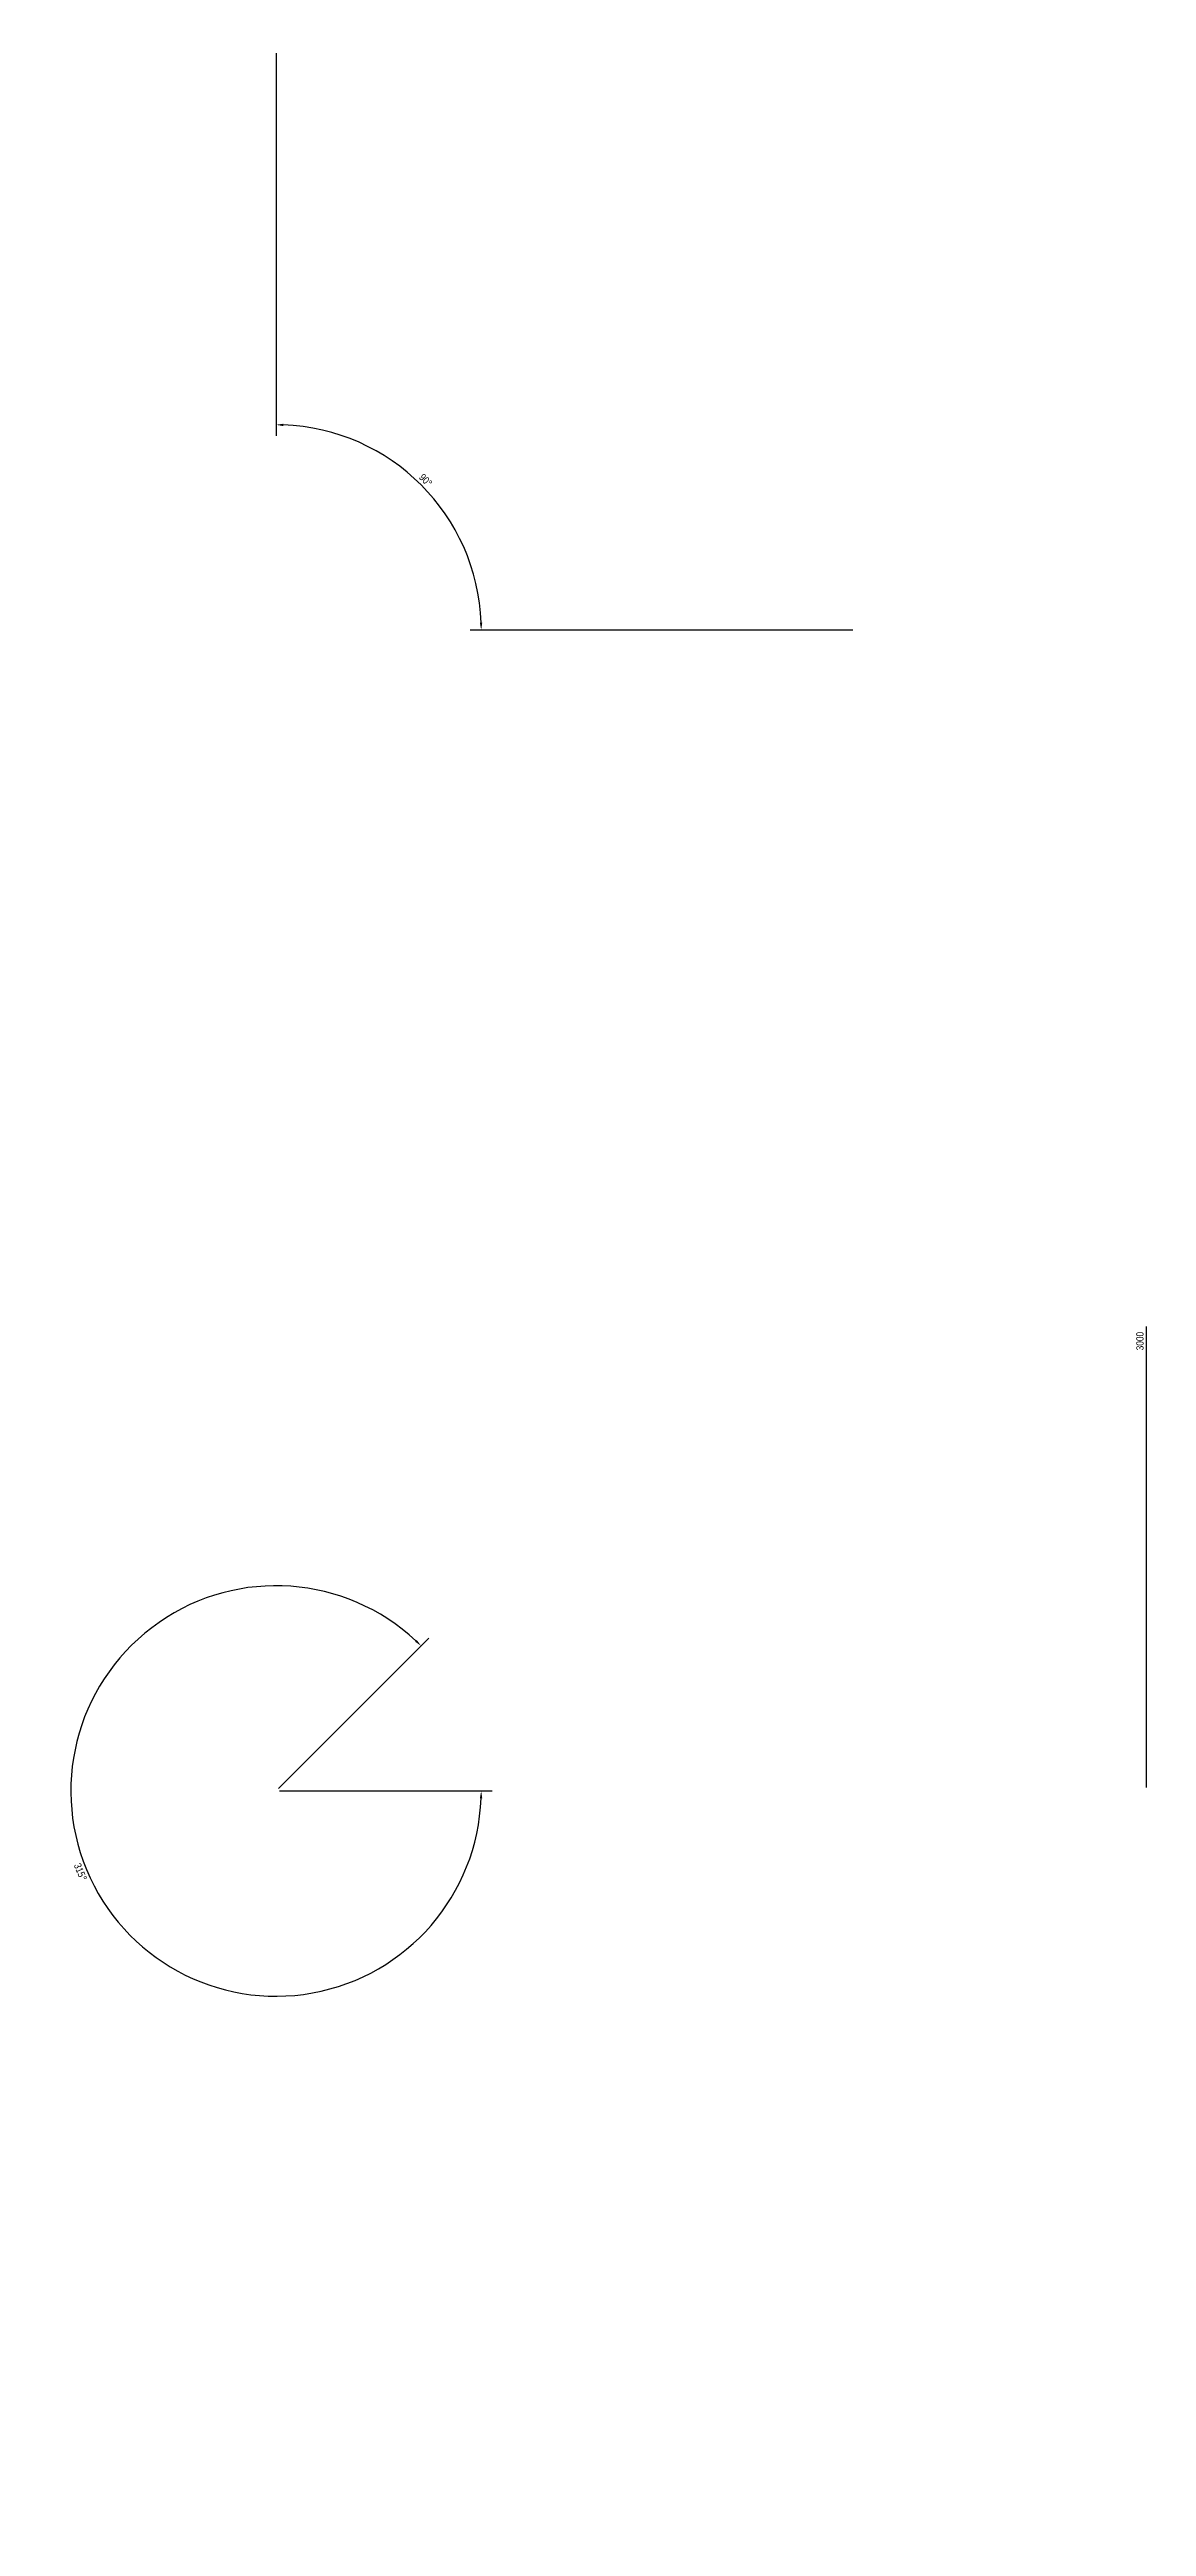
# Model space of a CAD drawing. Header units: metres. Extents: x -11 to 109, y -31 to 140.
# Drawn here: x -7.8 to 30, y 54.7 to 140 of the extents above; entities that cross this region are included whole.
import ezdxf

# ---------------------------------------------------------------- set-up
doc = ezdxf.new("R2010")
doc.units = ezdxf.units.M
doc.styles.add('OpenSansCondensed-Light', font='OpenSansCondensed-Light.ttf')
doc.dimstyles.new('EZ_CURVED', dxfattribs={"dimtxt": 0.25, "dimasz": 0.25, "dimexe": 0.375, "dimexo": 0.125, "dimgap": 0.1, "dimtad": 1, "dimlfac": 100, "dimzin": 12, "dimdsep": 46, "dimtxsty": 'OpenSansCondensed-Light', "dimcen": 2.5, "dimazin": 2, "dimtfac": 0.5, "dimtmove": 2, "dimatfit": 3, "dimarcsym": 2})
doc.dimstyles.new('EZDXF', dxfattribs={"dimtxt": 0.25, "dimasz": 0.175, "dimexe": 0.375, "dimexo": 0.125, "dimgap": 0.1, "dimtad": 1, "dimlfac": 100, "dimzin": 12, "dimdsep": 46, "dimtxsty": 'OpenSansCondensed-Light', "dimblk": 'ARCHTICK', "dimcen": 2.5, "dimazin": 3, "dimtfac": 0.5, "dimtmove": 2, "dimatfit": 3})

# ---------------------------------------------------------------- blocks, each defined once
blk = doc.blocks.new('_ARCHTICK')
at = {"color": 0, "linetype": 'BYBLOCK', "const_width": 0.15}
blk.add_lwpolyline([(-0.5, -0.5), (0.5, 0.5)], dxfattribs=at)

msp = doc.modelspace()

# ---------------------------------------------------------------- dimensions: what is measured, and where the dimension line sits
msp.add_angular_dim_3p(base=(5, 125), center=(0, 120), p1=(20, 120), p2=(0, 140), dimstyle='EZ_CURVED').render()
msp.add_angular_dim_2l(base=(5, 85), line1=((0, 80), (20, 80)), line2=((0, 80), (20, 100)), dimstyle='EZ_CURVED').render()
msp.add_ordinate_dim(feature_location=(30, 80), offset=(0, 15), dtype=1, origin=(0, 0), dimstyle='EZDXF').render()

doc.saveas('drawing.dxf')
